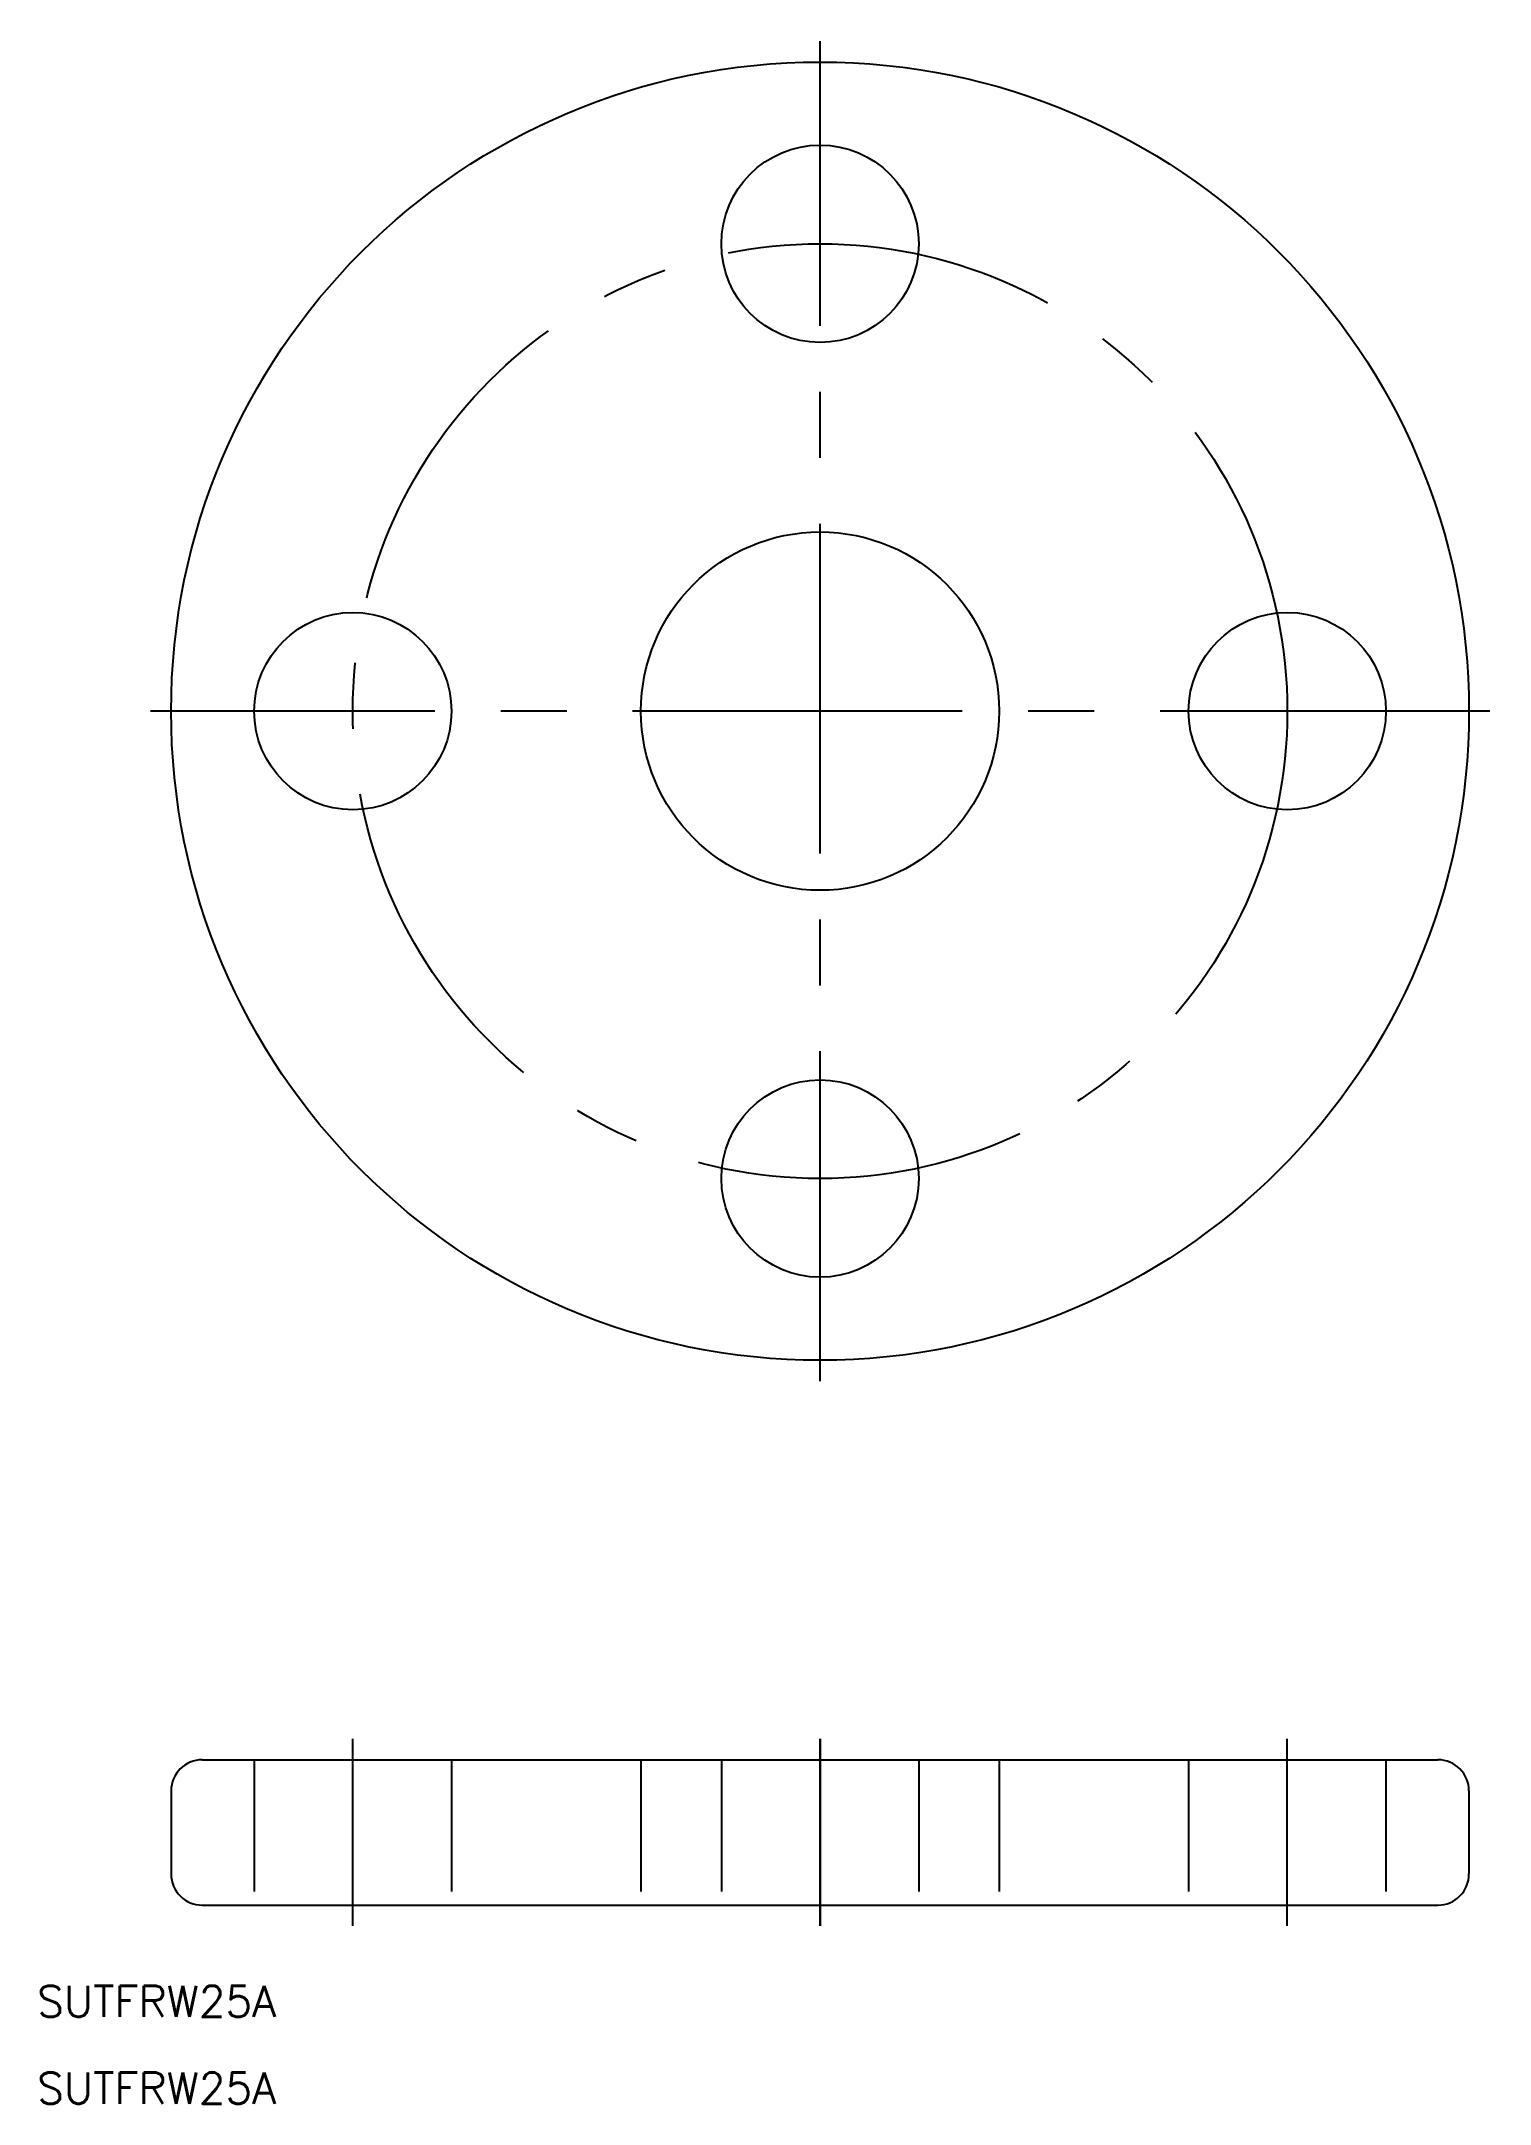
# Model space of a CAD drawing. Extents: x -75 to 64, y -134 to 64.
import ezdxf

# ---------------------------------------------------------------- set-up
doc = ezdxf.new("R2010")
doc.units = 0
doc.linetypes.add('CENTER', pattern=[50.8, 31.75, -6.35, 6.35, -6.35])
doc.linetypes.add('DASHED', pattern=[19.05, 12.7, -6.35])
doc.layers.get('0').update_dxf_attribs({"linetype": 'CONTINUOUS'})
doc.layers.add('CENTER', color=1, linetype='CENTER')
doc.styles.get("Standard").update_dxf_attribs({"font": 'txt.shx', "height": 3, "bigfont": 'bigfont.shx'})

msp = doc.modelspace()

# ---------------------------------------------------------------- linework, layer by layer
at = {"color": 7, "linetype": 'CONTINUOUS'}
for p, q in [((-59.5, -100.96), (59.5, -100.96)), ((-62.5, -103.96), (-62.5, -111.96)), ((62.5, -103.96), (62.5, -111.96)), ((-59.5, -114.96), (59.5, -114.96))]:
    msp.add_line(p, q, dxfattribs=at)
at = {"color": 3, "linetype": 'DASHED'}
for p, q in [((-54.5, -100.96), (-54.5, -114.96)), ((-35.5, -100.96), (-35.5, -114.96)), ((-17.25, -100.96), (-17.25, -114.96)), ((-9.5, -100.96), (-9.5, -114.96)), ((9.5, -100.96), (9.5, -114.96)), ((17.25, -100.96), (17.25, -114.96)), ((35.5, -100.96), (35.5, -114.96)), ((54.5, -100.96), (54.5, -114.96))]:
    msp.add_line(p, q, dxfattribs=at)
at = {"color": 7, "linetype": 'CONTINUOUS'}
for centre, radius in [((0, 0), 62.5), ((0, 45), 9.5), ((0, 0), 17.25), ((-45, 0), 9.5), ((45, 0), 9.5), ((0, -45), 9.5)]:
    msp.add_circle(centre, radius, dxfattribs=at)
for centre, start, end in [((-59.5, -103.96), 90, 180), ((59.5, -103.96), 0, 90), ((-59.5, -111.96), 180, 270), ((59.5, -111.96), 270, 0)]:
    msp.add_arc(centre, 3, start, end, dxfattribs=at)
at = {"layer": 'CENTER', "color": 1, "linetype": 'CENTER'}
for p, q in [((0, -64.5), (0, 64.5)), ((64.5, 0), (-64.5, 0)), ((-45, -116.96), (-45, -98.96)), ((0, -98.96), (0, -116.96)), ((0, -116.96), (0, -98.96)), ((45, -116.96), (45, -98.96))]:
    msp.add_line(p, q, dxfattribs=at)
msp.add_circle((0, 0), 45, dxfattribs=at)

# ---------------------------------------------------------------- texts
at = {"color": 7, "linetype": 'CONTINUOUS'}
for p in [(-75.4, -125.73), (-75.4, -134.08)]:
    msp.add_text('SUTFRW25A', height=3, dxfattribs=at).set_placement(p)

doc.saveas('drawing.dxf')
